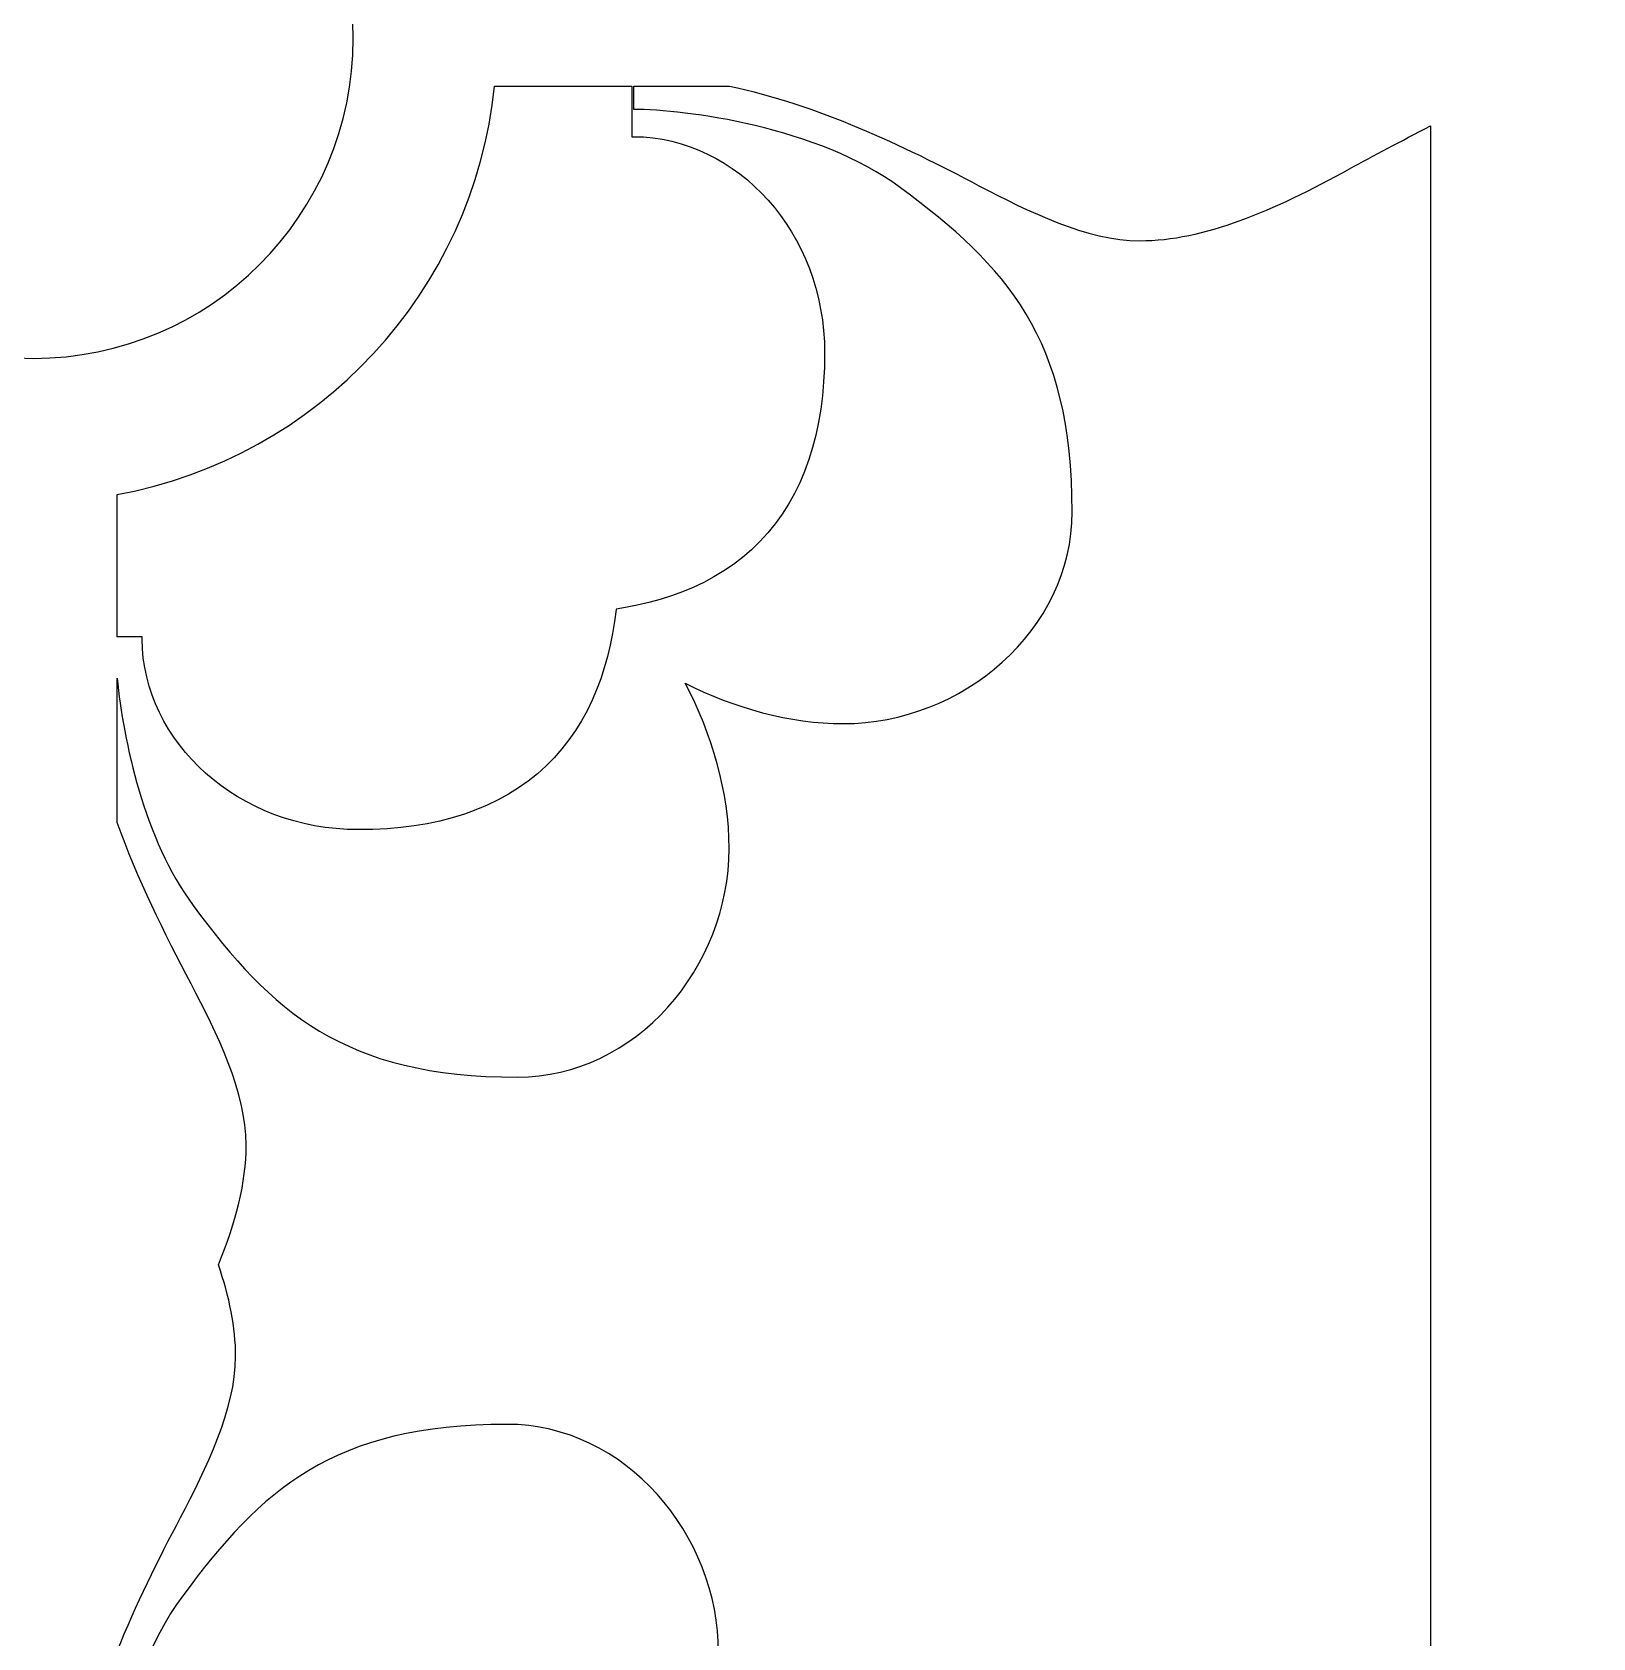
# Model space of a CAD drawing. Header units: centimetres. Extents: x -9.9 to 7.5, y -9.5 to 6.6.
# Drawn here: x 0.302 to 1.127, y 4.645 to 5.495 of the extents above; entities that cross this region are included whole.
import ezdxf

# ---------------------------------------------------------------- set-up
doc = ezdxf.new("R2010")
doc.units = ezdxf.units.CM
doc.header["$MEASUREMENT"] = 0
doc.layers.add('layer 1', color=7, linetype='Continuous')

msp = doc.modelspace()

# ---------------------------------------------------------------- linework, layer by layer
at = {"layer": 'layer 1', "color": 242}
for points, knots in [([(-0.77341, -9.47414), (-0.77341, -9.47414), (-0.77341, 6.55374), (-0.77341, 6.55374), (-0.77341, 6.55374), (-0.77341, 6.55374), (7.53147, 6.55374), (7.53147, 6.55374), (7.53147, 6.55374), (7.53147, 6.55374), (7.53147, -9.47414), (7.53147, -9.47414), (7.53147, -9.47414), (7.53147, -9.47414), (-0.77341, -9.47414), (-0.77341, -9.47414)], [0, 0, 0, 0, 0.2, 0.2, 0.2, 0.2, 0.4, 0.4, 0.4, 0.4, 0.6, 0.6, 0.6, 0.6, 1, 1, 1, 1]), ([(0.13354, 5.49119), (0.13354, 5.5846), (0.20929, 5.66036), (0.3027, 5.66036), (0.3027, 5.66036), (0.39612, 5.66036), (0.47187, 5.5846), (0.47187, 5.49119), (0.47187, 5.49119), (0.47187, 5.39778), (0.39612, 5.32202), (0.3027, 5.32202), (0.3027, 5.32202), (0.20929, 5.32202), (0.13354, 5.39778), (0.13354, 5.49119)], [0, 0, 0, 0, 0.2, 0.2, 0.2, 0.2, 0.4, 0.4, 0.4, 0.4, 0.6, 0.6, 0.6, 0.6, 1, 1, 1, 1]), ([(1.04143, 4.26078), (1.04143, 4.26078), (1.04143, 5.44491), (1.04143, 5.44491), (1.04143, 5.44491), (1.02586, 5.43687), (1.01133, 5.42913), (0.99876, 5.4223), (0.99876, 5.4223), (0.95845, 5.39989), (0.92149, 5.38422), (0.88788, 5.38422), (0.88788, 5.38422), (0.85988, 5.38422), (0.82851, 5.39989), (0.80274, 5.41334), (0.80274, 5.41334), (0.76241, 5.43475), (0.71724, 5.45615), (0.67078, 5.46599), (0.67078, 5.46599), (0.67078, 5.46599), (0.62017, 5.46599), (0.62017, 5.46599), (0.62017, 5.46599), (0.62017, 5.46599), (0.62017, 5.45367), (0.62017, 5.45367), (0.62017, 5.45367), (0.64705, 5.45367), (0.71763, 5.4447), (0.7613, 5.41221), (0.7613, 5.41221), (0.81732, 5.37078), (0.85203, 5.3327), (0.85203, 5.24083), (0.85203, 5.24083), (0.85203, 5.17811), (0.7938, 5.12883), (0.73106, 5.12883), (0.73106, 5.12883), (0.70267, 5.12883), (0.67337, 5.13709), (0.6474, 5.15018), (0.6474, 5.15018), (0.66159, 5.12332), (0.67066, 5.09258), (0.67066, 5.06284), (0.67066, 5.06284), (0.67066, 5.00009), (0.62139, 4.94187), (0.55866, 4.94187), (0.55866, 4.94187), (0.46679, 4.94187), (0.42872, 4.97658), (0.38728, 5.03259), (0.38728, 5.03259), (0.36131, 5.0675), (0.35037, 5.11961), (0.34703, 5.15285), (0.34703, 5.15285), (0.34703, 5.15285), (0.34703, 5.07652), (0.34703, 5.07652), (0.34703, 5.07652), (0.35784, 5.04663), (0.372, 5.01783), (0.38616, 4.99115), (0.38616, 4.99115), (0.39961, 4.96539), (0.41528, 4.93402), (0.41528, 4.90601), (0.41528, 4.90601), (0.41528, 4.88607), (0.40976, 4.86494), (0.40059, 4.84263), (0.40059, 4.84263), (0.40636, 4.82574), (0.40968, 4.80955), (0.40968, 4.79408), (0.40968, 4.79408), (0.40968, 4.76607), (0.39401, 4.73471), (0.38055, 4.70894), (0.38055, 4.70894), (0.36872, 4.68666), (0.3569, 4.6629), (0.34703, 4.63827), (0.34703, 4.63827), (0.34703, 4.63827), (0.34703, 4.58289), (0.34703, 4.58289), (0.34703, 4.58289), (0.35309, 4.61141), (0.36384, 4.64351), (0.38168, 4.6675), (0.38168, 4.6675), (0.42312, 4.72352), (0.46119, 4.75823), (0.55306, 4.75823), (0.55306, 4.75823), (0.61579, 4.75823), (0.66506, 4.7), (0.66506, 4.63725), (0.66506, 4.63725), (0.66506, 4.60887), (0.6568, 4.57956), (0.64371, 4.5536), (0.64371, 4.5536), (0.67057, 4.56779), (0.70132, 4.57686), (0.73106, 4.57686), (0.73106, 4.57686), (0.7938, 4.57686), (0.85203, 4.52759), (0.85203, 4.46486), (0.85203, 4.46486), (0.85203, 4.37299), (0.81732, 4.33492), (0.7613, 4.29348), (0.7613, 4.29348), (0.71763, 4.26099), (0.64705, 4.25203), (0.62017, 4.25203), (0.62017, 4.25203), (0.62017, 4.25203), (0.62017, 4.24767), (0.62017, 4.24767), (0.62017, 4.24767), (0.62017, 4.24767), (0.70095, 4.24767), (0.70095, 4.24767), (0.70095, 4.24767), (0.73671, 4.25888), (0.7712, 4.27562), (0.80274, 4.29236), (0.80274, 4.29236), (0.82851, 4.30581), (0.85988, 4.32148), (0.88788, 4.32148), (0.88788, 4.32148), (0.92149, 4.32148), (0.95845, 4.30581), (0.99876, 4.28339), (0.99876, 4.28339), (1.01133, 4.27657), (1.02586, 4.26882), (1.04143, 4.26078)], [0, 0, 0, 0, 0.026316, 0.026316, 0.026316, 0.026316, 0.052632, 0.052632, 0.052632, 0.052632, 0.078947, 0.078947, 0.078947, 0.078947, 0.105263, 0.105263, 0.105263, 0.105263, 0.131579, 0.131579, 0.131579, 0.131579, 0.157895, 0.157895, 0.157895, 0.157895, 0.184211, 0.184211, 0.184211, 0.184211, 0.210526, 0.210526, 0.210526, 0.210526, 0.236842, 0.236842, 0.236842, 0.236842, 0.263158, 0.263158, 0.263158, 0.263158, 0.289474, 0.289474, 0.289474, 0.289474, 0.315789, 0.315789, 0.315789, 0.315789, 0.342105, 0.342105, 0.342105, 0.342105, 0.368421, 0.368421, 0.368421, 0.368421, 0.394737, 0.394737, 0.394737, 0.394737, 0.421053, 0.421053, 0.421053, 0.421053, 0.447368, 0.447368, 0.447368, 0.447368, 0.473684, 0.473684, 0.473684, 0.473684, 0.5, 0.5, 0.5, 0.5, 0.526316, 0.526316, 0.526316, 0.526316, 0.552632, 0.552632, 0.552632, 0.552632, 0.578947, 0.578947, 0.578947, 0.578947, 0.605263, 0.605263, 0.605263, 0.605263, 0.631579, 0.631579, 0.631579, 0.631579, 0.657895, 0.657895, 0.657895, 0.657895, 0.684211, 0.684211, 0.684211, 0.684211, 0.710526, 0.710526, 0.710526, 0.710526, 0.736842, 0.736842, 0.736842, 0.736842, 0.763158, 0.763158, 0.763158, 0.763158, 0.789474, 0.789474, 0.789474, 0.789474, 0.815789, 0.815789, 0.815789, 0.815789, 0.842105, 0.842105, 0.842105, 0.842105, 0.868421, 0.868421, 0.868421, 0.868421, 0.894737, 0.894737, 0.894737, 0.894737, 0.921053, 0.921053, 0.921053, 0.921053, 0.947368, 0.947368, 0.947368, 0.947368, 1, 1, 1, 1]), ([(0.61919, 5.46599), (0.61919, 5.46599), (0.54665, 5.46599), (0.54665, 5.46599), (0.54665, 5.46599), (0.53553, 5.35715), (0.45321, 5.26935), (0.34703, 5.24996), (0.34703, 5.24996), (0.34703, 5.24996), (0.34703, 5.17471), (0.34703, 5.17471), (0.34703, 5.17471), (0.34703, 5.17471), (0.36027, 5.17471), (0.36027, 5.17471), (0.36027, 5.17471), (0.36027, 5.17471), (0.36027, 5.17334), (0.36027, 5.17334), (0.36027, 5.17334), (0.36027, 5.17334), (0.36041, 5.16861), (0.36041, 5.16861), (0.36041, 5.16861), (0.36041, 5.16861), (0.36087, 5.16353), (0.36087, 5.16353), (0.36087, 5.16353), (0.36087, 5.16353), (0.36162, 5.15851), (0.36162, 5.15851), (0.36162, 5.15851), (0.36162, 5.15851), (0.36265, 5.15356), (0.36265, 5.15356), (0.36265, 5.15356), (0.36265, 5.15356), (0.36396, 5.14869), (0.36396, 5.14869), (0.36396, 5.14869), (0.36396, 5.14869), (0.36553, 5.1439), (0.36553, 5.1439), (0.36553, 5.1439), (0.36553, 5.1439), (0.36735, 5.13922), (0.36735, 5.13922), (0.36735, 5.13922), (0.36735, 5.13922), (0.36942, 5.13465), (0.36942, 5.13465), (0.36942, 5.13465), (0.36942, 5.13465), (0.37172, 5.13019), (0.37172, 5.13019), (0.37172, 5.13019), (0.37172, 5.13019), (0.37426, 5.12584), (0.37426, 5.12584), (0.37426, 5.12584), (0.37426, 5.12584), (0.37701, 5.12162), (0.37701, 5.12162), (0.37701, 5.12162), (0.37701, 5.12162), (0.37998, 5.11753), (0.37998, 5.11753), (0.37998, 5.11753), (0.37998, 5.11753), (0.38314, 5.11358), (0.38314, 5.11358), (0.38314, 5.11358), (0.38314, 5.11358), (0.38652, 5.10977), (0.38652, 5.10977), (0.38652, 5.10977), (0.38652, 5.10977), (0.39008, 5.1061), (0.39008, 5.1061), (0.39008, 5.1061), (0.39008, 5.1061), (0.39383, 5.1026), (0.39383, 5.1026), (0.39383, 5.1026), (0.39383, 5.1026), (0.39775, 5.09925), (0.39775, 5.09925), (0.39775, 5.09925), (0.39775, 5.09925), (0.40186, 5.09606), (0.40186, 5.09606), (0.40186, 5.09606), (0.40186, 5.09606), (0.40614, 5.09305), (0.40614, 5.09305), (0.40614, 5.09305), (0.40614, 5.09305), (0.41058, 5.09022), (0.41058, 5.09022), (0.41058, 5.09022), (0.41058, 5.09022), (0.41519, 5.08757), (0.41519, 5.08757), (0.41519, 5.08757), (0.41519, 5.08757), (0.41995, 5.08512), (0.41995, 5.08512), (0.41995, 5.08512), (0.41995, 5.08512), (0.42485, 5.08287), (0.42485, 5.08287), (0.42485, 5.08287), (0.42485, 5.08287), (0.4299, 5.08083), (0.4299, 5.08083), (0.4299, 5.08083), (0.4299, 5.08083), (0.43508, 5.07899), (0.43508, 5.07899), (0.43508, 5.07899), (0.43508, 5.07899), (0.4404, 5.07738), (0.4404, 5.07738), (0.4404, 5.07738), (0.4404, 5.07738), (0.44584, 5.076), (0.44584, 5.076), (0.44584, 5.076), (0.44584, 5.076), (0.4514, 5.07486), (0.4514, 5.07486), (0.4514, 5.07486), (0.4514, 5.07486), (0.45706, 5.07395), (0.45706, 5.07395), (0.45706, 5.07395), (0.45706, 5.07395), (0.46283, 5.0733), (0.46283, 5.0733), (0.46283, 5.0733), (0.46283, 5.0733), (0.46869, 5.07291), (0.46869, 5.07291), (0.46869, 5.07291), (0.46869, 5.07291), (0.47456, 5.07278), (0.47456, 5.07278), (0.47456, 5.07278), (0.47456, 5.07278), (0.48229, 5.0729), (0.48229, 5.0729), (0.48229, 5.0729), (0.48229, 5.0729), (0.48975, 5.07327), (0.48975, 5.07327), (0.48975, 5.07327), (0.48975, 5.07327), (0.49703, 5.07389), (0.49703, 5.07389), (0.49703, 5.07389), (0.49703, 5.07389), (0.50411, 5.07477), (0.50411, 5.07477), (0.50411, 5.07477), (0.50411, 5.07477), (0.51102, 5.07591), (0.51102, 5.07591), (0.51102, 5.07591), (0.51102, 5.07591), (0.51773, 5.07731), (0.51773, 5.07731), (0.51773, 5.07731), (0.51773, 5.07731), (0.52427, 5.07899), (0.52427, 5.07899), (0.52427, 5.07899), (0.52427, 5.07899), (0.53062, 5.08093), (0.53062, 5.08093), (0.53062, 5.08093), (0.53062, 5.08093), (0.53677, 5.08315), (0.53677, 5.08315), (0.53677, 5.08315), (0.53677, 5.08315), (0.54273, 5.08565), (0.54273, 5.08565), (0.54273, 5.08565), (0.54273, 5.08565), (0.54848, 5.08844), (0.54848, 5.08844), (0.54848, 5.08844), (0.54848, 5.08844), (0.55403, 5.0915), (0.55403, 5.0915), (0.55403, 5.0915), (0.55403, 5.0915), (0.55934, 5.09484), (0.55934, 5.09484), (0.55934, 5.09484), (0.55934, 5.09484), (0.56441, 5.09845), (0.56441, 5.09845), (0.56441, 5.09845), (0.56441, 5.09845), (0.56924, 5.10232), (0.56924, 5.10232), (0.56924, 5.10232), (0.56924, 5.10232), (0.57381, 5.10645), (0.57381, 5.10645), (0.57381, 5.10645), (0.57381, 5.10645), (0.57811, 5.11081), (0.57811, 5.11081), (0.57811, 5.11081), (0.57811, 5.11081), (0.58215, 5.11541), (0.58215, 5.11541), (0.58215, 5.11541), (0.58215, 5.11541), (0.5859, 5.1202), (0.5859, 5.1202), (0.5859, 5.1202), (0.5859, 5.1202), (0.58937, 5.12519), (0.58937, 5.12519), (0.58937, 5.12519), (0.58937, 5.12519), (0.59257, 5.13035), (0.59257, 5.13035), (0.59257, 5.13035), (0.59257, 5.13035), (0.5955, 5.13568), (0.5955, 5.13568), (0.5955, 5.13568), (0.5955, 5.13568), (0.59816, 5.14115), (0.59816, 5.14115), (0.59816, 5.14115), (0.59816, 5.14115), (0.60057, 5.14676), (0.60057, 5.14676), (0.60057, 5.14676), (0.60057, 5.14676), (0.60272, 5.1525), (0.60272, 5.1525), (0.60272, 5.1525), (0.60272, 5.1525), (0.60464, 5.15835), (0.60464, 5.15835), (0.60464, 5.15835), (0.60464, 5.15835), (0.60632, 5.16432), (0.60632, 5.16432), (0.60632, 5.16432), (0.60632, 5.16432), (0.60778, 5.1704), (0.60778, 5.1704), (0.60778, 5.1704), (0.60778, 5.1704), (0.60903, 5.17658), (0.60903, 5.17658), (0.60903, 5.17658), (0.60903, 5.17658), (0.61008, 5.18287), (0.61008, 5.18287), (0.61008, 5.18287), (0.61008, 5.18287), (0.61093, 5.18925), (0.61093, 5.18925), (0.61093, 5.18925), (0.61093, 5.18925), (0.61095, 5.18944), (0.61095, 5.18944), (0.61095, 5.18944), (0.61095, 5.18944), (0.61576, 5.1902), (0.61576, 5.1902), (0.61576, 5.1902), (0.61576, 5.1902), (0.62202, 5.19141), (0.62202, 5.19141), (0.62202, 5.19141), (0.62202, 5.19141), (0.62817, 5.19283), (0.62817, 5.19283), (0.62817, 5.19283), (0.62817, 5.19283), (0.63422, 5.19448), (0.63422, 5.19448), (0.63422, 5.19448), (0.63422, 5.19448), (0.64016, 5.19635), (0.64016, 5.19635), (0.64016, 5.19635), (0.64016, 5.19635), (0.64597, 5.19848), (0.64597, 5.19848), (0.64597, 5.19848), (0.64597, 5.19848), (0.65165, 5.20085), (0.65165, 5.20085), (0.65165, 5.20085), (0.65165, 5.20085), (0.6572, 5.20348), (0.6572, 5.20348), (0.6572, 5.20348), (0.6572, 5.20348), (0.66259, 5.20638), (0.66259, 5.20638), (0.66259, 5.20638), (0.66259, 5.20638), (0.66783, 5.20956), (0.66783, 5.20956), (0.66783, 5.20956), (0.66783, 5.20956), (0.67289, 5.21302), (0.67289, 5.21302), (0.67289, 5.21302), (0.67289, 5.21302), (0.67776, 5.21676), (0.67776, 5.21676), (0.67776, 5.21676), (0.67776, 5.21676), (0.68242, 5.22078), (0.68242, 5.22078), (0.68242, 5.22078), (0.68242, 5.22078), (0.68686, 5.22508), (0.68686, 5.22508), (0.68686, 5.22508), (0.68686, 5.22508), (0.69105, 5.22965), (0.69105, 5.22965), (0.69105, 5.22965), (0.69105, 5.22965), (0.69499, 5.23449), (0.69499, 5.23449), (0.69499, 5.23449), (0.69499, 5.23449), (0.69866, 5.23958), (0.69866, 5.23958), (0.69866, 5.23958), (0.69866, 5.23958), (0.70206, 5.24491), (0.70206, 5.24491), (0.70206, 5.24491), (0.70206, 5.24491), (0.70518, 5.25048), (0.70518, 5.25048), (0.70518, 5.25048), (0.70518, 5.25048), (0.70801, 5.25626), (0.70801, 5.25626), (0.70801, 5.25626), (0.70801, 5.25626), (0.71055, 5.26225), (0.71055, 5.26225), (0.71055, 5.26225), (0.71055, 5.26225), (0.71282, 5.26845), (0.71282, 5.26845), (0.71282, 5.26845), (0.71282, 5.26845), (0.7148, 5.27484), (0.7148, 5.27484), (0.7148, 5.27484), (0.7148, 5.27484), (0.7165, 5.28141), (0.7165, 5.28141), (0.7165, 5.28141), (0.7165, 5.28141), (0.71792, 5.28818), (0.71792, 5.28818), (0.71792, 5.28818), (0.71792, 5.28818), (0.71908, 5.29513), (0.71908, 5.29513), (0.71908, 5.29513), (0.71908, 5.29513), (0.71998, 5.30227), (0.71998, 5.30227), (0.71998, 5.30227), (0.71998, 5.30227), (0.72061, 5.3096), (0.72061, 5.3096), (0.72061, 5.3096), (0.72061, 5.3096), (0.72099, 5.31713), (0.72099, 5.31713), (0.72099, 5.31713), (0.72099, 5.31713), (0.72112, 5.32494), (0.72112, 5.32494), (0.72112, 5.32494), (0.72112, 5.32494), (0.72099, 5.33081), (0.72099, 5.33081), (0.72099, 5.33081), (0.72099, 5.33081), (0.72059, 5.33667), (0.72059, 5.33667), (0.72059, 5.33667), (0.72059, 5.33667), (0.71994, 5.34243), (0.71994, 5.34243), (0.71994, 5.34243), (0.71994, 5.34243), (0.71904, 5.3481), (0.71904, 5.3481), (0.71904, 5.3481), (0.71904, 5.3481), (0.71789, 5.35366), (0.71789, 5.35366), (0.71789, 5.35366), (0.71789, 5.35366), (0.71651, 5.35909), (0.71651, 5.35909), (0.71651, 5.35909), (0.71651, 5.35909), (0.7149, 5.36441), (0.7149, 5.36441), (0.7149, 5.36441), (0.7149, 5.36441), (0.71307, 5.3696), (0.71307, 5.3696), (0.71307, 5.3696), (0.71307, 5.3696), (0.71102, 5.37465), (0.71102, 5.37465), (0.71102, 5.37465), (0.71102, 5.37465), (0.70877, 5.37955), (0.70877, 5.37955), (0.70877, 5.37955), (0.70877, 5.37955), (0.70632, 5.3843), (0.70632, 5.3843), (0.70632, 5.3843), (0.70632, 5.3843), (0.70367, 5.38891), (0.70367, 5.38891), (0.70367, 5.38891), (0.70367, 5.38891), (0.70084, 5.39335), (0.70084, 5.39335), (0.70084, 5.39335), (0.70084, 5.39335), (0.69783, 5.39763), (0.69783, 5.39763), (0.69783, 5.39763), (0.69783, 5.39763), (0.69465, 5.40174), (0.69465, 5.40174), (0.69465, 5.40174), (0.69465, 5.40174), (0.6913, 5.40567), (0.6913, 5.40567), (0.6913, 5.40567), (0.6913, 5.40567), (0.68779, 5.40942), (0.68779, 5.40942), (0.68779, 5.40942), (0.68779, 5.40942), (0.68412, 5.41298), (0.68412, 5.41298), (0.68412, 5.41298), (0.68412, 5.41298), (0.68032, 5.41635), (0.68032, 5.41635), (0.68032, 5.41635), (0.68032, 5.41635), (0.67637, 5.41952), (0.67637, 5.41952), (0.67637, 5.41952), (0.67637, 5.41952), (0.67227, 5.42249), (0.67227, 5.42249), (0.67227, 5.42249), (0.67227, 5.42249), (0.66806, 5.42524), (0.66806, 5.42524), (0.66806, 5.42524), (0.66806, 5.42524), (0.66371, 5.42777), (0.66371, 5.42777), (0.66371, 5.42777), (0.66371, 5.42777), (0.65925, 5.43008), (0.65925, 5.43008), (0.65925, 5.43008), (0.65925, 5.43008), (0.65467, 5.43215), (0.65467, 5.43215), (0.65467, 5.43215), (0.65467, 5.43215), (0.64999, 5.43397), (0.64999, 5.43397), (0.64999, 5.43397), (0.64999, 5.43397), (0.64521, 5.43554), (0.64521, 5.43554), (0.64521, 5.43554), (0.64521, 5.43554), (0.64034, 5.43685), (0.64034, 5.43685), (0.64034, 5.43685), (0.64034, 5.43685), (0.63538, 5.43789), (0.63538, 5.43789), (0.63538, 5.43789), (0.63538, 5.43789), (0.63037, 5.43864), (0.63037, 5.43864), (0.63037, 5.43864), (0.63037, 5.43864), (0.62529, 5.4391), (0.62529, 5.4391), (0.62529, 5.4391), (0.62529, 5.4391), (0.62056, 5.43924), (0.62056, 5.43924), (0.62056, 5.43924), (0.62056, 5.43924), (0.61919, 5.43924), (0.61919, 5.43924), (0.61919, 5.43924), (0.61919, 5.43924), (0.61919, 5.46599), (0.61919, 5.46599)], [0, 0, 0, 0, 0.007463, 0.007463, 0.007463, 0.007463, 0.014925, 0.014925, 0.014925, 0.014925, 0.022388, 0.022388, 0.022388, 0.022388, 0.029851, 0.029851, 0.029851, 0.029851, 0.037313, 0.037313, 0.037313, 0.037313, 0.044776, 0.044776, 0.044776, 0.044776, 0.052239, 0.052239, 0.052239, 0.052239, 0.059701, 0.059701, 0.059701, 0.059701, 0.067164, 0.067164, 0.067164, 0.067164, 0.074627, 0.074627, 0.074627, 0.074627, 0.08209, 0.08209, 0.08209, 0.08209, 0.089552, 0.089552, 0.089552, 0.089552, 0.097015, 0.097015, 0.097015, 0.097015, 0.104478, 0.104478, 0.104478, 0.104478, 0.11194, 0.11194, 0.11194, 0.11194, 0.119403, 0.119403, 0.119403, 0.119403, 0.126866, 0.126866, 0.126866, 0.126866, 0.134328, 0.134328, 0.134328, 0.134328, 0.141791, 0.141791, 0.141791, 0.141791, 0.149254, 0.149254, 0.149254, 0.149254, 0.156716, 0.156716, 0.156716, 0.156716, 0.164179, 0.164179, 0.164179, 0.164179, 0.171642, 0.171642, 0.171642, 0.171642, 0.179104, 0.179104, 0.179104, 0.179104, 0.186567, 0.186567, 0.186567, 0.186567, 0.19403, 0.19403, 0.19403, 0.19403, 0.201493, 0.201493, 0.201493, 0.201493, 0.208955, 0.208955, 0.208955, 0.208955, 0.216418, 0.216418, 0.216418, 0.216418, 0.223881, 0.223881, 0.223881, 0.223881, 0.231343, 0.231343, 0.231343, 0.231343, 0.238806, 0.238806, 0.238806, 0.238806, 0.246269, 0.246269, 0.246269, 0.246269, 0.253731, 0.253731, 0.253731, 0.253731, 0.261194, 0.261194, 0.261194, 0.261194, 0.268657, 0.268657, 0.268657, 0.268657, 0.276119, 0.276119, 0.276119, 0.276119, 0.283582, 0.283582, 0.283582, 0.283582, 0.291045, 0.291045, 0.291045, 0.291045, 0.298507, 0.298507, 0.298507, 0.298507, 0.30597, 0.30597, 0.30597, 0.30597, 0.313433, 0.313433, 0.313433, 0.313433, 0.320896, 0.320896, 0.320896, 0.320896, 0.328358, 0.328358, 0.328358, 0.328358, 0.335821, 0.335821, 0.335821, 0.335821, 0.343284, 0.343284, 0.343284, 0.343284, 0.350746, 0.350746, 0.350746, 0.350746, 0.358209, 0.358209, 0.358209, 0.358209, 0.365672, 0.365672, 0.365672, 0.365672, 0.373134, 0.373134, 0.373134, 0.373134, 0.380597, 0.380597, 0.380597, 0.380597, 0.38806, 0.38806, 0.38806, 0.38806, 0.395522, 0.395522, 0.395522, 0.395522, 0.402985, 0.402985, 0.402985, 0.402985, 0.410448, 0.410448, 0.410448, 0.410448, 0.41791, 0.41791, 0.41791, 0.41791, 0.425373, 0.425373, 0.425373, 0.425373, 0.432836, 0.432836, 0.432836, 0.432836, 0.440299, 0.440299, 0.440299, 0.440299, 0.447761, 0.447761, 0.447761, 0.447761, 0.455224, 0.455224, 0.455224, 0.455224, 0.462687, 0.462687, 0.462687, 0.462687, 0.470149, 0.470149, 0.470149, 0.470149, 0.477612, 0.477612, 0.477612, 0.477612, 0.485075, 0.485075, 0.485075, 0.485075, 0.492537, 0.492537, 0.492537, 0.492537, 0.5, 0.5, 0.5, 0.5, 0.507463, 0.507463, 0.507463, 0.507463, 0.514925, 0.514925, 0.514925, 0.514925, 0.522388, 0.522388, 0.522388, 0.522388, 0.529851, 0.529851, 0.529851, 0.529851, 0.537313, 0.537313, 0.537313, 0.537313, 0.544776, 0.544776, 0.544776, 0.544776, 0.552239, 0.552239, 0.552239, 0.552239, 0.559701, 0.559701, 0.559701, 0.559701, 0.567164, 0.567164, 0.567164, 0.567164, 0.574627, 0.574627, 0.574627, 0.574627, 0.58209, 0.58209, 0.58209, 0.58209, 0.589552, 0.589552, 0.589552, 0.589552, 0.597015, 0.597015, 0.597015, 0.597015, 0.604478, 0.604478, 0.604478, 0.604478, 0.61194, 0.61194, 0.61194, 0.61194, 0.619403, 0.619403, 0.619403, 0.619403, 0.626866, 0.626866, 0.626866, 0.626866, 0.634328, 0.634328, 0.634328, 0.634328, 0.641791, 0.641791, 0.641791, 0.641791, 0.649254, 0.649254, 0.649254, 0.649254, 0.656716, 0.656716, 0.656716, 0.656716, 0.664179, 0.664179, 0.664179, 0.664179, 0.671642, 0.671642, 0.671642, 0.671642, 0.679104, 0.679104, 0.679104, 0.679104, 0.686567, 0.686567, 0.686567, 0.686567, 0.69403, 0.69403, 0.69403, 0.69403, 0.701493, 0.701493, 0.701493, 0.701493, 0.708955, 0.708955, 0.708955, 0.708955, 0.716418, 0.716418, 0.716418, 0.716418, 0.723881, 0.723881, 0.723881, 0.723881, 0.731343, 0.731343, 0.731343, 0.731343, 0.738806, 0.738806, 0.738806, 0.738806, 0.746269, 0.746269, 0.746269, 0.746269, 0.753731, 0.753731, 0.753731, 0.753731, 0.761194, 0.761194, 0.761194, 0.761194, 0.768657, 0.768657, 0.768657, 0.768657, 0.776119, 0.776119, 0.776119, 0.776119, 0.783582, 0.783582, 0.783582, 0.783582, 0.791045, 0.791045, 0.791045, 0.791045, 0.798507, 0.798507, 0.798507, 0.798507, 0.80597, 0.80597, 0.80597, 0.80597, 0.813433, 0.813433, 0.813433, 0.813433, 0.820896, 0.820896, 0.820896, 0.820896, 0.828358, 0.828358, 0.828358, 0.828358, 0.835821, 0.835821, 0.835821, 0.835821, 0.843284, 0.843284, 0.843284, 0.843284, 0.850746, 0.850746, 0.850746, 0.850746, 0.858209, 0.858209, 0.858209, 0.858209, 0.865672, 0.865672, 0.865672, 0.865672, 0.873134, 0.873134, 0.873134, 0.873134, 0.880597, 0.880597, 0.880597, 0.880597, 0.88806, 0.88806, 0.88806, 0.88806, 0.895522, 0.895522, 0.895522, 0.895522, 0.902985, 0.902985, 0.902985, 0.902985, 0.910448, 0.910448, 0.910448, 0.910448, 0.91791, 0.91791, 0.91791, 0.91791, 0.925373, 0.925373, 0.925373, 0.925373, 0.932836, 0.932836, 0.932836, 0.932836, 0.940299, 0.940299, 0.940299, 0.940299, 0.947761, 0.947761, 0.947761, 0.947761, 0.955224, 0.955224, 0.955224, 0.955224, 0.962687, 0.962687, 0.962687, 0.962687, 0.970149, 0.970149, 0.970149, 0.970149, 0.977612, 0.977612, 0.977612, 0.977612, 0.985075, 0.985075, 0.985075, 0.985075, 1, 1, 1, 1])]:
    msp.add_open_spline(points, degree=3, knots=knots, dxfattribs=at)

doc.saveas('drawing.dxf')
